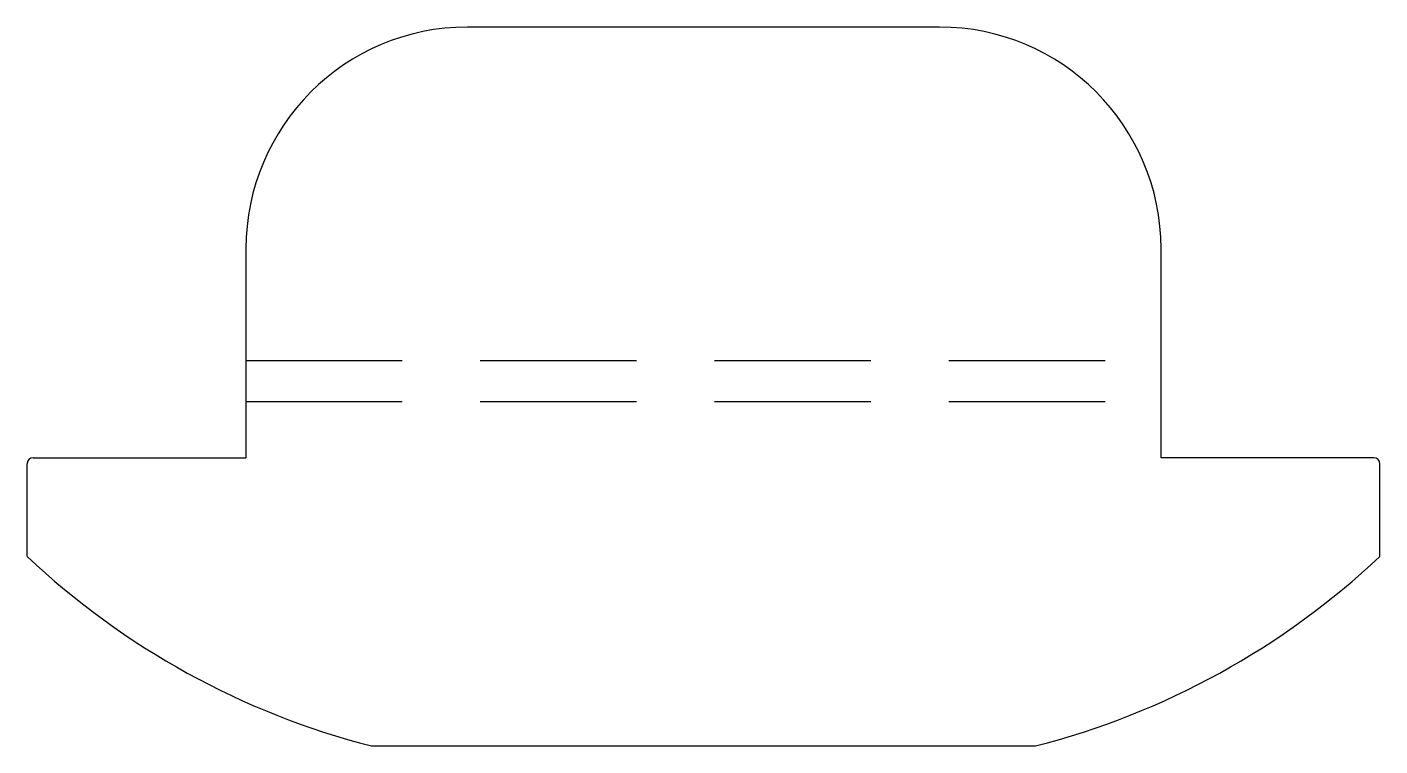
# Model space of a CAD drawing. Extents: x 0 to 110, y 0 to 58.
import ezdxf

# ---------------------------------------------------------------- set-up
doc = ezdxf.new("R2010")
doc.units = 0
doc.header["$MEASUREMENT"] = 0
doc.linetypes.add('DASHED', pattern=[19.05, 12.7, -6.35])
doc.layers.get('0').update_dxf_attribs({"linetype": 'CONTINUOUS'})

msp = doc.modelspace()

# ---------------------------------------------------------------- linework, layer by layer
for p, q in [((74.2, 58.39), (35.8, 58.39)), ((17.8, 40.39), (17.8, 23.4)), ((92.2, 23.4), (92.2, 40.39)), ((0.5, 23.4), (17.8, 23.4)), ((109.5, 23.4), (92.2, 23.4)), ((0, 15.4), (0, 22.9)), ((110, 15.4), (110, 22.9)), ((28, 0), (82, 0))]:
    msp.add_line(p, q)
at = {"linetype": 'DASHED'}
for p, q in [((17.8, 31.3), (92.2, 31.3)), ((17.8, 27.99), (92.2, 27.99))]:
    msp.add_line(p, q, dxfattribs=at)
for centre, radius, start, end in [((35.8, 40.39), 18, 90, 180), ((74.2, 40.39), 18, 0, 90), ((0.5, 22.9), 0.5, 90, 180), ((109.5, 22.9), 0.5, 0, 90), ((43.87, 62), 64, 226.7322, 255.6462), ((66.13, 62), 64, 284.3538, 313.2678)]:
    msp.add_arc(centre, radius, start, end)

doc.saveas('drawing.dxf')
